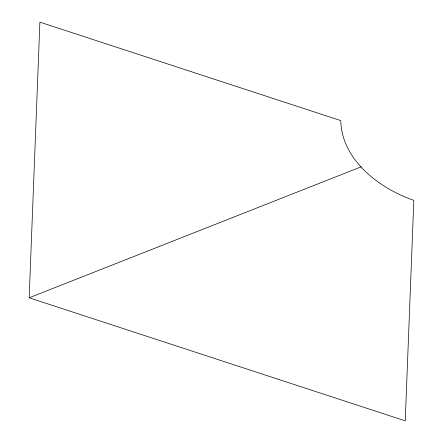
<?xml version="1.0" encoding="UTF-8"?>
<svg xmlns="http://www.w3.org/2000/svg" width="443" height="443" viewBox="0 0 443 443"><rect width="100%" height="100%" fill="white"/><g stroke="black" fill="none" stroke-linecap="round" stroke-linejoin="round"><path stroke-width="0.66" d="M29.172 297.796L39.892 22.15L340.761 120.596C341.642 160.001 379.54 188.58 413.828 200.336L405.251 420.85L29.172 297.796L361.272 166.784"/></g></svg>
